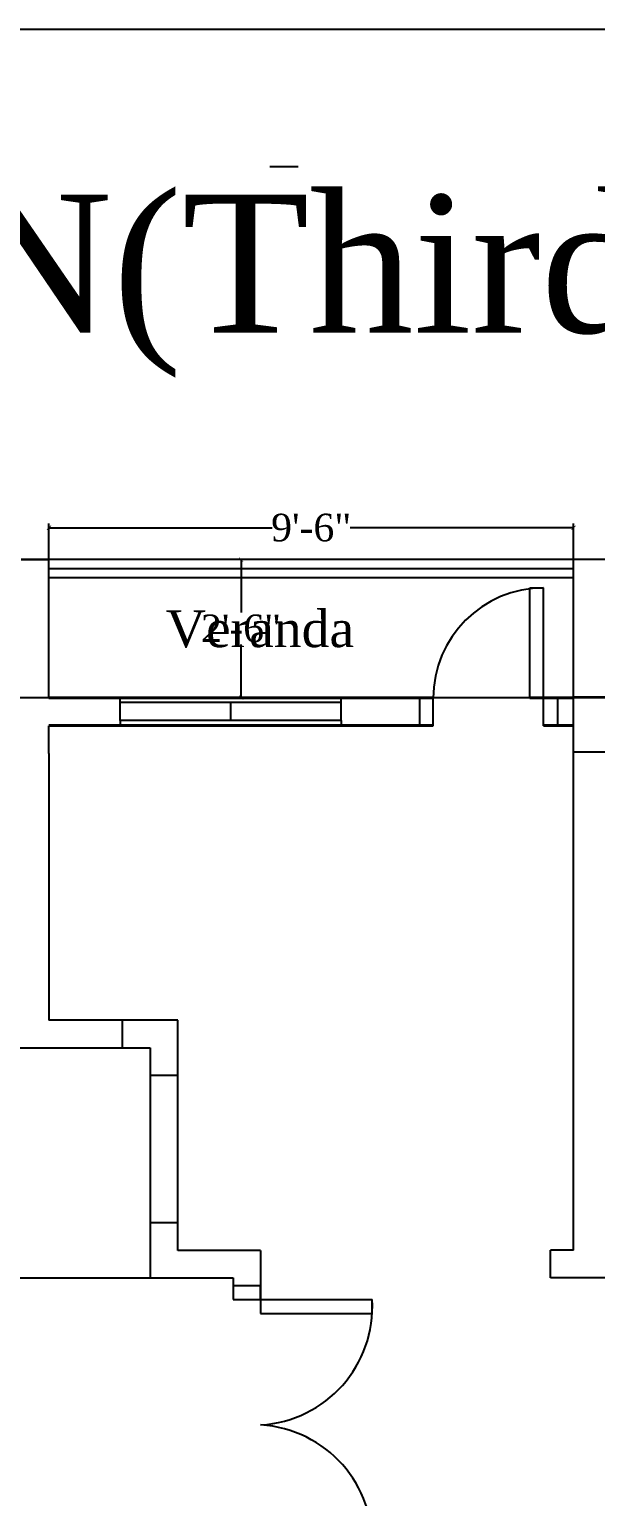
# Model space of a CAD drawing. Header units: inches. Extents: x -6149 to 7056, y -3395 to 4642.
# Drawn here: x 558.6 to 681.7, y 4323.7 to 4642.5 of the extents above; entities that cross this region are included whole.
import ezdxf

# ---------------------------------------------------------------- set-up
doc = ezdxf.new("R2010")
doc.units = ezdxf.units.IN
doc.header["$MEASUREMENT"] = 0
for name, color, linetype in [('Boundary', 18, 'Continuous'), ('Dimension', 8, 'Continuous'), ('GF_DOOR', 20, 'Continuous'), ('GF_Text', 253, 'Continuous'), ('GF_WIND', 20, 'Continuous'), ('Legends (Fixture Fittings)', 252, 'Continuous'), ('lift', 6, 'Continuous'), ('PILLAR', 152, 'Continuous'), ('Veranda', 140, 'Continuous')]:
    doc.layers.add(name, color=color, linetype=linetype)
doc.styles.get("Standard").update_dxf_attribs({"font": 'times.ttf', "height": 6})
doc.dimstyles.get("Standard").update_dxf_attribs({"dimscale": 5, "dimtxt": 0.18, "dimasz": 0.18, "dimexe": 0.18, "dimexo": 0.0625, "dimgap": 0.09, "dimtad": 0, "dimtih": 1, "dimtoh": 1, "dimdec": 4, "dimzin": 0, "dimdsep": 46, "dimlunit": 4, "dimtxsty": 'Standard', "dimblk": 'ARCHTICK', "dimcen": 0.09, "dimadec": 0, "dimazin": 0, "dimtfac": 1, "dimtdec": 4, "dimtofl": 0, "dimtmove": 0, "dimatfit": 3, "dimfxl": 1, "dimtolj": 1, "dimtzin": 0, "dimarcsym": 0})

# ---------------------------------------------------------------- blocks, each defined once
blk = doc.blocks.new('kitchen_window')
at = {"layer": 'GF_WIND'}
for p, q in [((-2091, 2588), (-2091, 2636)), ((-2090, 2636), (-2091, 2636)), ((-2090, 2588), (-2090, 2636)), ((-2086, 2636), (-2090, 2636)), ((-2086, 2636), (-2086, 2588)), ((-2086, 2636), (-2085, 2636)), ((-2085, 2636), (-2085, 2588)), ((-2086, 2612), (-2090, 2612)), ((-2090, 2588), (-2091, 2588)), ((-2086, 2588), (-2090, 2588)), ((-2086, 2588), (-2085, 2588))]:
    blk.add_line(p, q, dxfattribs=at)
blk = doc.blocks.new('door_kit_toi')
at = {"layer": 'GF_DOOR'}
for p, q in [((-1236, 2648.5), (-1236, 2672.5)), ((-1236, 2672.5), (-1233, 2672.5)), ((-1233, 2648.5), (-1233, 2672.5)), ((-1260, 2648.5), (-1260, 2642.5)), ((-1260, 2648.5), (-1257, 2648.5)), ((-1257, 2642.5), (-1257, 2648.5)), ((-1233, 2648.5), (-1236, 2648.5)), ((-1233, 2642.5), (-1233, 2648.5)), ((-1233, 2648.5), (-1230, 2648.5)), ((-1230, 2648.5), (-1230, 2642.5)), ((-1260, 2642.5), (-1257, 2642.5)), ((-1230, 2642.5), (-1233, 2642.5))]:
    blk.add_line(p, q, dxfattribs=at)
blk.add_arc((-1233, 2648.5), 24, 90, 180, dxfattribs=at)
blk = doc.blocks.new('_ArchTick')
at = {"color": 0, "linetype": 'ByBlock', "const_width": 0.15}
blk.add_lwpolyline([(-0.5, -0.5), (0.5, 0.5)], dxfattribs=at)
blk = doc.blocks.new('*D110')
at = {"layer": 'Dimension', "color": 0, "lineweight": -2}
for p, q in [((562.9, 4527.61), (562.9, 4535.1)), ((562.9, 4534.2), (611.41, 4534.2)), ((676.9, 4534.2), (628.39, 4534.2)), ((676.9, 4527.61), (676.9, 4535.1))]:
    blk.add_line(p, q, dxfattribs=at)
at = {"layer": 'Dimension', "color": 0, "lineweight": -2, "xscale": 0.8999999999999999, "yscale": 0.8999999999999999, "zscale": 0.8999999999999999, "rotation": 180}
blk.add_blockref('_ArchTick', (562.9, 4534.2), dxfattribs=at)
at = {"layer": 'Dimension', "color": 0, "lineweight": -2, "xscale": 0.8999999999999999, "yscale": 0.8999999999999999, "zscale": 0.8999999999999999}
blk.add_blockref('_ArchTick', (676.9, 4534.2), dxfattribs=at)
at = {"layer": 'Dimension', "color": 0, "insert": (619.9, 4534.2), "char_height": 6, "attachment_point": 5}
blk.add_mtext('\\A1;9\'-6"', dxfattribs=at)
blk = doc.blocks.new('*D111')
at = {"layer": 'Dimension', "color": 0, "lineweight": -2}
for p, q in [((604.52, 4527.29), (603.75, 4527.29)), ((604.65, 4527.29), (604.65, 4515.8)), ((604.65, 4497.29), (604.65, 4508.79)), ((604.34, 4497.29), (603.75, 4497.29))]:
    blk.add_line(p, q, dxfattribs=at)
at = {"layer": 'Dimension', "color": 0, "lineweight": -2, "xscale": 0.8999999999999999, "yscale": 0.8999999999999999, "zscale": 0.8999999999999999}
for p, rotation in [((604.65, 4527.29), 90), ((604.65, 4497.29), 270)]:
    blk.add_blockref('_ArchTick', p, dxfattribs=dict(at, rotation=rotation))
at = {"layer": 'Dimension', "color": 0, "insert": (604.65, 4512.29), "char_height": 6, "attachment_point": 5}
blk.add_mtext('\\A1;2\'-6"', dxfattribs=at)
blk = doc.blocks.new('lift_50')
at = {"layer": 'lift'}
for p, q in [((-25, 50), (25, 50)), ((-25, 50), (-25, 0)), ((25, 50), (25, 0)), ((-25, 0), (25, 0))]:
    blk.add_line(p, q, dxfattribs=at)
blk = doc.blocks.new('large_door')
at = {"layer": 'GF_DOOR'}
for p, q in [((0, 6), (0, 30.25)), ((3, 30.25), (0, 30.25)), ((3, 6), (3, 30.25)), ((51.5, 6), (51.5, 30.25)), ((54.5, 6), (54.5, 30.25)), ((0, 6), (-3, 6)), ((-3, 6), (-3, 0)), ((0, 0), (0, 6)), ((0, 6), (3, 6)), ((54.5, 6), (51.5, 6)), ((54.5, 6), (57.5, 6)), ((54.5, 0), (54.5, 6)), ((57.5, 6), (57.5, 0)), ((-3, 0), (0, 0)), ((57.5, 0), (54.5, 0))]:
    blk.add_line(p, q, dxfattribs=at)
for centre, start, end in [((1.5, 4.5), 3.3339, 93.3339), ((53, 4.5), 86.6661, 176.6661)]:
    blk.add_arc(centre, 25.79, start, end, dxfattribs=at)

msp = doc.modelspace()

# ---------------------------------------------------------------- linework, layer by layer
for p, q in [((556.89914, 4527.29364), (562.89914, 4527.29364)), ((562.89914, 4527.29364), (556.89914, 4527.29364)), ((562.89914, 4497.12796), (562.89914, 4527.29364)), ((826.94323, 4527.29364), (562.89914, 4527.29364)), ((676.89914, 4497.12796), (676.89914, 4527.29364)), ((646.39971, 4497.29364), (562.89914, 4497.29364)), ((562.89914, 4497.12796), (646.39914, 4497.12796)), ((676.89914, 4497.29364), (667.39914, 4497.29364)), ((667.39914, 4497.12796), (676.89914, 4497.12796)), ((646.39914, 4491.29364), (562.89914, 4491.29364)), ((562.89914, 4491.12796), (613.39914, 4491.12796)), ((562.89914, 4485.12796), (562.89914, 4491.12796)), ((613.39914, 4491.12796), (619.39914, 4491.12796)), ((619.39914, 4491.12796), (646.39914, 4491.12796)), ((646.39914, 4491.29364), (640.89914, 4491.29364)), ((676.89914, 4491.29364), (670.39914, 4491.29364)), ((676.89914, 4491.29364), (670.39914, 4491.29364)), ((670.39914, 4491.12796), (676.89914, 4491.12796)), ((676.89914, 4377.20707), (676.89914, 4491.29364)), ((676.89914, 4377.20707), (671.89914, 4377.20707)), ((671.89914, 4371.20707), (671.89914, 4377.20707)), ((602.89914, 4371.20707), (602.89914, 4371.15599)), ((602.89914, 4371.20707), (602.9045, 4369.48022)), ((608.89914, 4371.20707), (608.89914, 4366.59799)), ((676.89914, 4371.20707), (671.89914, 4371.20707)), ((687.39914, 4371.20707), (676.89914, 4371.20707))]:
    msp.add_line(p, q)
at = {"color": 7}
for p, q in [((562.89914, 4485.12796), (562.89914, 4427.18713)), ((584.89914, 4427.18713), (562.89914, 4427.18713)), ((578.89914, 4421.18713), (578.89914, 4427.18713)), ((590.89914, 4427.18713), (584.89914, 4427.18713)), ((590.89914, 4421.18713), (590.89914, 4427.18713)), ((590.89914, 4377.15599), (590.89914, 4421.18713)), ((590.89914, 4415.18713), (584.89914, 4415.18713)), ((590.89914, 4383.15599), (584.89914, 4383.15599)), ((608.89914, 4377.15599), (590.89914, 4377.15599)), ((608.89914, 4377.15599), (608.89914, 4371.20707)), ((602.89914, 4371.15599), (584.89914, 4371.15599))]:
    msp.add_line(p, q, dxfattribs=at)
at = {"layer": 'Boundary'}
msp.add_line((925.69122, 4642.49114), (232.15078, 4642.49114), dxfattribs=at)
at = {"layer": 'Dimension', "color": 7}
msp.add_line((617.0582, 4612.60711), (610.91429, 4612.60711), dxfattribs=at)
at = {"layer": 'Dimension'}
msp.add_line((248.9795, 4497.29364), (862.75401, 4497.29364), dxfattribs=at)
at = {"layer": 'PILLAR'}
msp.add_lwpolyline([(688.89914, 4485.46049), (676.89914, 4485.46049), (676.89914, 4497.46049), (688.89914, 4497.46049)], close=True, dxfattribs=at)
at = {"layer": 'Veranda'}
for p, q in [((676.89914, 4525.29364), (562.89914, 4525.29364)), ((676.89914, 4523.29364), (562.89914, 4523.29364))]:
    msp.add_line(p, q, dxfattribs=at)

# ---------------------------------------------------------------- block references
at = {"rotation": 270}
msp.add_blockref('large_door', (602.9045, 4366.48022), dxfattribs=at)
at = {"layer": 'GF_DOOR'}
msp.add_blockref('door_kit_toi', (1903.39914, 1848.62796), dxfattribs=at)
at = {"layer": 'GF_WIND', "rotation": 270}
msp.add_blockref('kitchen_window', (-2009.60086, 2406.29364), dxfattribs=at)
at = {"layer": 'lift', "color": 7}
msp.add_blockref('lift_50', (559.89914, 4371.18713), dxfattribs=at)

# ---------------------------------------------------------------- texts
at = {"layer": 'GF_Text', "insert": (588.30308, 4516.24843), "char_height": 8, "width": 64.5, "attachment_point": 1}
msp.add_mtext('Veranda', dxfattribs=at)
at = {"layer": 'Legends (Fixture Fittings)', "insert": (557.79293, 4606.5723), "char_height": 30, "width": 2081.385193, "attachment_point": 2}
msp.add_mtext('FLOOR PLAN(Third Floor) ', dxfattribs=at)

# ---------------------------------------------------------------- dimensions: what is measured, and where the dimension line sits
at = {"layer": 'Dimension'}
dim = msp.add_linear_dim(base=(676.89914, 4534.20463), p1=(562.89914, 4527.29364), p2=(676.89914, 4527.29364), dimstyle='Standard', dxfattribs=at)
dim.commit()
dim.dimension.update_dxf_attribs({"geometry": '*D110', "text_midpoint": (619.89914, 4534.20463)})
dim = msp.add_linear_dim(base=(604.64943, 4497.29364), p1=(604.83437, 4527.29364), p2=(604.64943, 4497.29364), angle=90, dimstyle='Standard', dxfattribs=at)
dim.commit()
dim.dimension.update_dxf_attribs({"geometry": '*D111', "text_midpoint": (604.64943, 4512.29364)})

doc.saveas('drawing.dxf')
